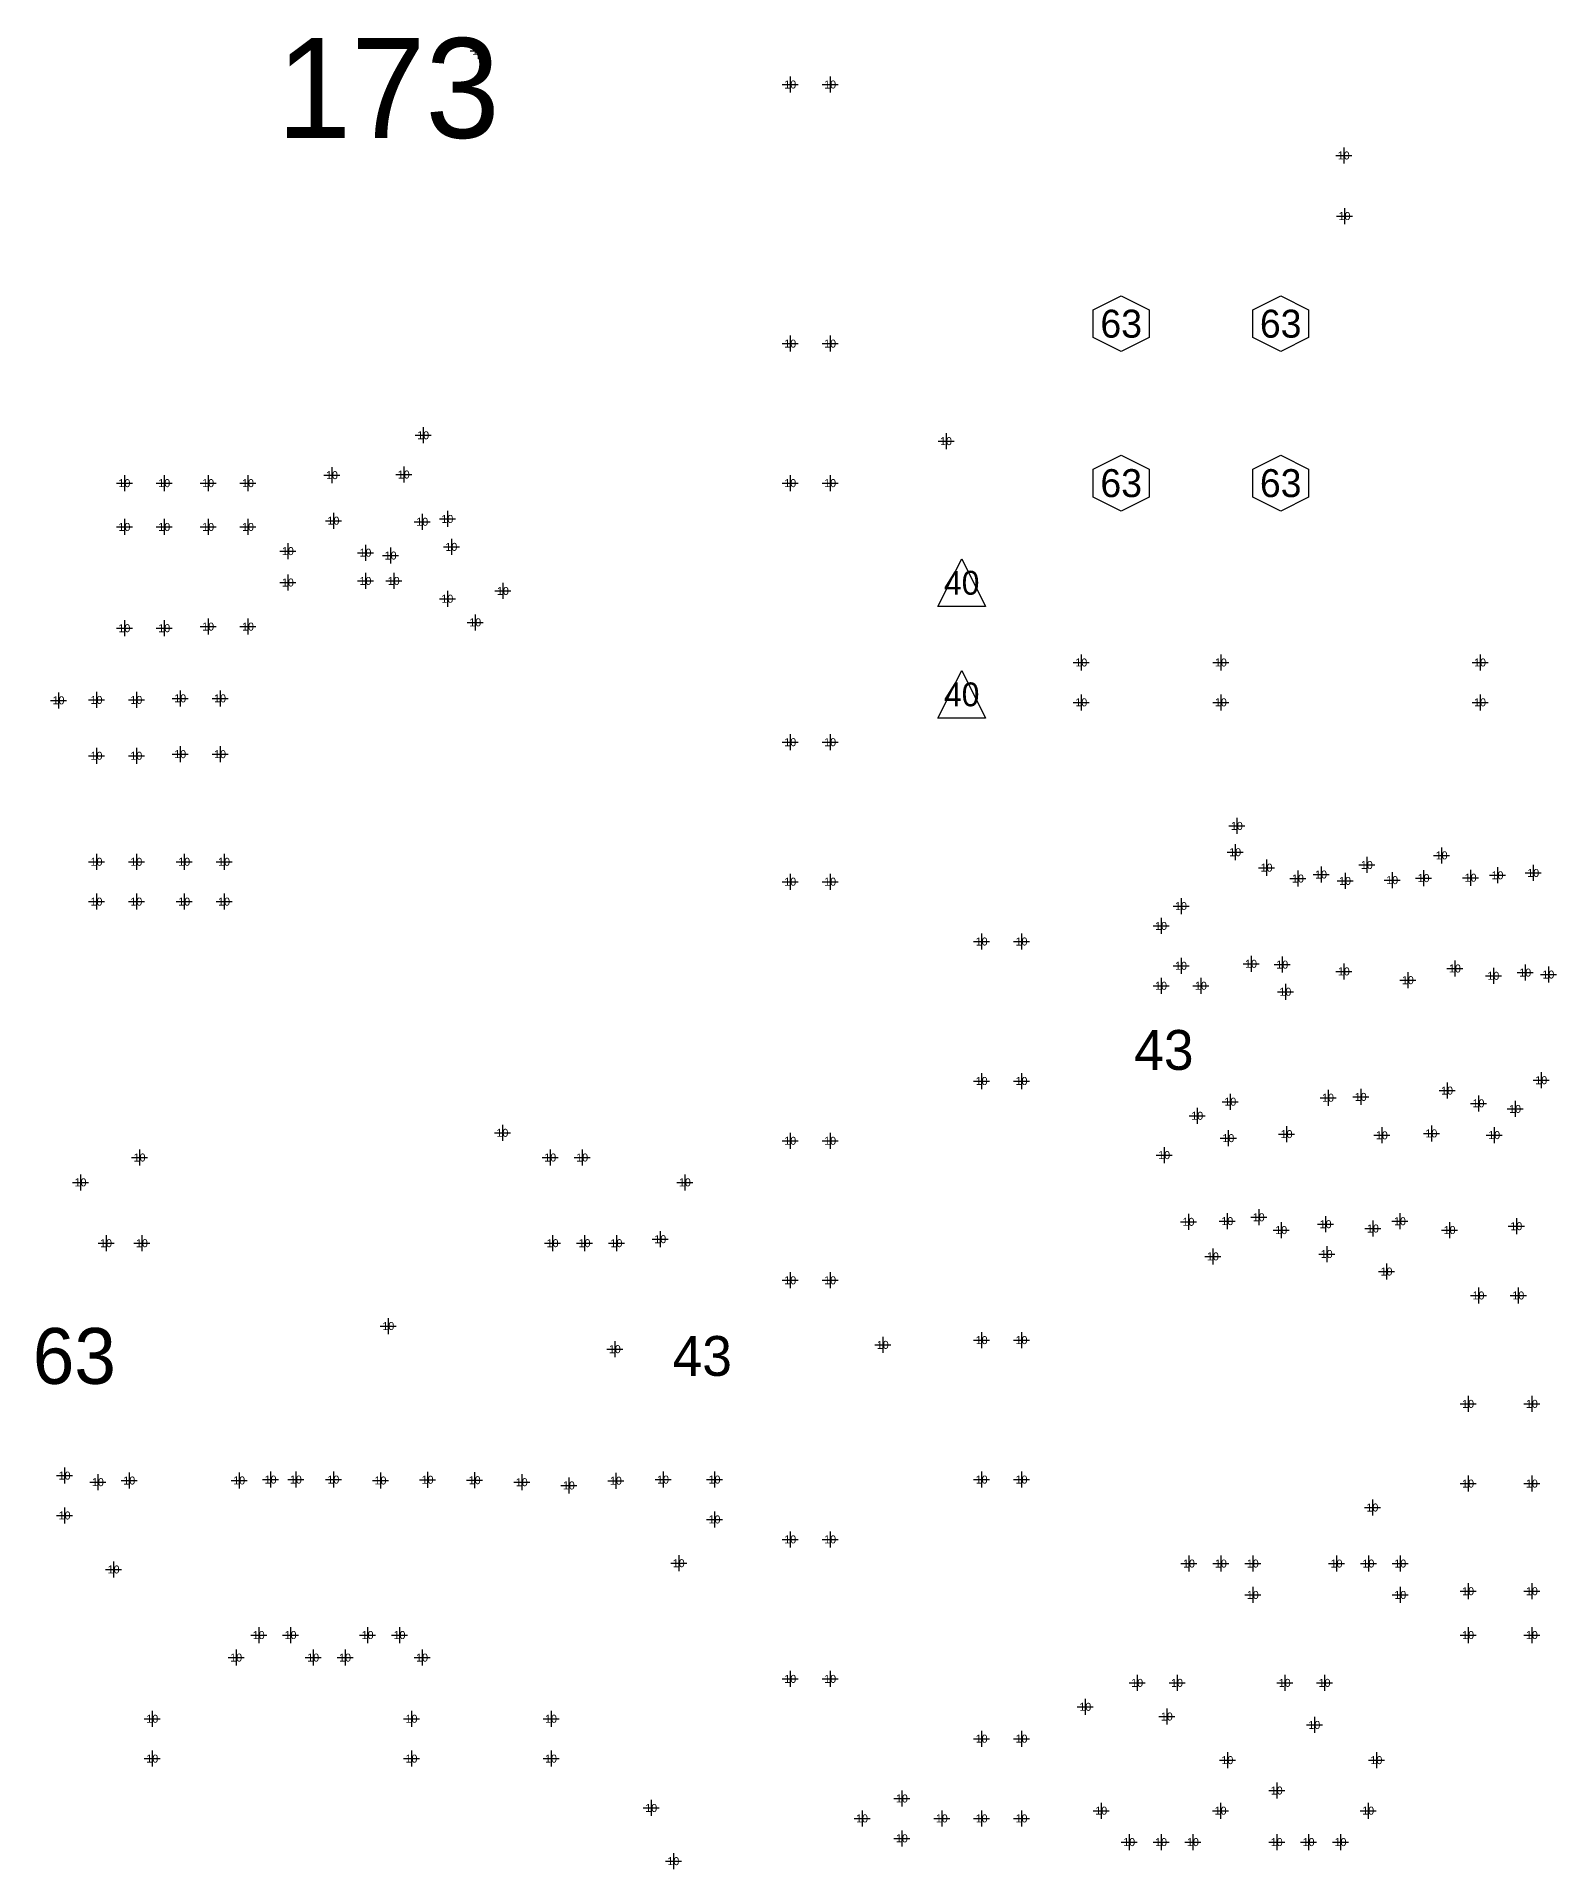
# Model space of a CAD drawing. Extents: x -13164 to 30582, y -10288 to 18382.
# Drawn here: x 1216 to 3115, y 8397 to 10691 of the extents above; entities that cross this region are included whole.
import ezdxf
from ezdxf.enums import TextEntityAlignment as Align

# ---------------------------------------------------------------- set-up
doc = ezdxf.new("R2010")
doc.units = 0
doc.layers.add('MA_NCBACKDRILL-18-17', color=30, linetype='CONTINUOUS')
doc.layers.add('MA_NCLEGEND-1-18', color=7, linetype='CONTINUOUS')

# ---------------------------------------------------------------- blocks, each defined once
blk = doc.blocks.new('FIGURE_CROSS')
for points in [[(-0.5, 0), (0.5, 0)], [(0, 0.5), (0, -0.5)]]:
    blk.add_lwpolyline(points)
blk = doc.blocks.new('FIGURE_TRI')
blk.add_lwpolyline([(-0.5, -0.5), (0, 0.5), (0.5, -0.5)], close=True)
blk = doc.blocks.new('FIGURE_HEX')
blk.add_lwpolyline([(-0.5, 0), (-0.25, 0.5), (0.25, 0.5), (0.5, 0), (0.25, -0.5), (-0.25, -0.5)], close=True)

msp = doc.modelspace()

# ---------------------------------------------------------------- block references
at = {"layer": 'MA_NCBACKDRILL-18-17', "xscale": 20.079, "yscale": 20.079}
for p in [(1495.003, 8685.512), (1535.003, 8685.512), (1631.571, 8685.512), (1671.571, 8685.512)]:
    msp.add_blockref('FIGURE_CROSS', p, dxfattribs=at)
at = {"layer": 'MA_NCLEGEND-1-18'}
for name, p, xscale, yscale in [('FIGURE_CROSS', (1770.091, 10672.898), 20.079, 20.079), ('FIGURE_CROSS', (2161.571, 10630.511), 20.079, 20.079), ('FIGURE_CROSS', (2211.571, 10630.511), 20.079, 20.079), ('FIGURE_CROSS', (2855.571, 10541.512), 20.079, 20.079), ('FIGURE_CROSS', (2856.571, 10465.512), 20.079, 20.079), ('FIGURE_CROSS', (2161.571, 10305.511), 20.079, 20.079), ('FIGURE_CROSS', (2211.571, 10305.511), 20.079, 20.079), ('FIGURE_CROSS', (1701.259, 10190.512), 20.079, 20.079), ('FIGURE_CROSS', (2356.882, 10183.201), 20.079, 20.079), ('FIGURE_CROSS', (1326.571, 10130.512), 20.079, 20.079), ('FIGURE_CROSS', (1376.571, 10130.512), 20.079, 20.079), ('FIGURE_CROSS', (1431.571, 10130.512), 20.079, 20.079), ('FIGURE_CROSS', (1481.571, 10130.512), 20.079, 20.079), ('FIGURE_CROSS', (1586.883, 10140.514), 20.079, 20.079), ('FIGURE_CROSS', (1676.882, 10141.302), 20.079, 20.079), ('FIGURE_CROSS', (2161.571, 10130.511), 20.079, 20.079), ('FIGURE_CROSS', (2211.571, 10130.511), 20.079, 20.079), ('FIGURE_CROSS', (1731.571, 10085.512), 20.079, 20.079), ('FIGURE_CROSS', (1326.571, 10075.512), 20.079, 20.079), ('FIGURE_CROSS', (1376.571, 10075.512), 20.079, 20.079), ('FIGURE_CROSS', (1431.571, 10075.512), 20.079, 20.079), ('FIGURE_CROSS', (1481.571, 10075.512), 20.079, 20.079), ('FIGURE_CROSS', (1588.701, 10083.382), 20.079, 20.079), ('FIGURE_CROSS', (1700.071, 10082.012), 20.079, 20.079), ('FIGURE_CROSS', (1531.57, 10045.2), 20.079, 20.079), ('FIGURE_CROSS', (1628.8525, 10043.2305), 20.079, 20.079), ('FIGURE_CROSS', (1660.4273, 10039.6567), 20.079, 20.079), ('FIGURE_CROSS', (1736.571, 10050.512), 20.079, 20.079), ('FIGURE_TRI', (2376.571, 10005.512), 59.839, 59.839), ('FIGURE_CROSS', (1531.57, 10005.822), 20.079, 20.079), ('FIGURE_CROSS', (1628.8525, 10007.7915), 20.079, 20.079), ('FIGURE_CROSS', (1664.2915, 10007.7915), 20.079, 20.079), ('FIGURE_CROSS', (1801.258, 9995.199), 20.079, 20.079), ('FIGURE_CROSS', (1731.571, 9985.512), 20.079, 20.079), ('FIGURE_CROSS', (1326.571, 9948.513), 20.079, 20.079), ('FIGURE_CROSS', (1376.571, 9948.513), 20.079, 20.079), ('FIGURE_CROSS', (1431.571, 9950.513), 20.079, 20.079), ('FIGURE_CROSS', (1481.571, 9950.513), 20.079, 20.079), ('FIGURE_CROSS', (1766.571, 9955.822), 20.079, 20.079), ('FIGURE_CROSS', (2526.57, 9905.512), 20.079, 20.079), ('FIGURE_CROSS', (2701.57, 9905.512), 20.079, 20.079), ('FIGURE_CROSS', (3026.57, 9905.512), 20.079, 20.079), ('FIGURE_TRI', (2376.571, 9865.512), 59.839, 59.839), ('FIGURE_CROSS', (1244, 9858), 20.079, 20.079), ('FIGURE_CROSS', (1291.571, 9858.513), 20.079, 20.079), ('FIGURE_CROSS', (1341.571, 9858.513), 20.079, 20.079), ('FIGURE_CROSS', (1396.571, 9860.513), 20.079, 20.079), ('FIGURE_CROSS', (1446.571, 9860.513), 20.079, 20.079), ('FIGURE_CROSS', (2526.57, 9855.512), 20.079, 20.079), ('FIGURE_CROSS', (2701.57, 9855.512), 20.079, 20.079), ('FIGURE_CROSS', (3026.57, 9855.512), 20.079, 20.079), ('FIGURE_CROSS', (1291.571, 9788.513), 20.079, 20.079), ('FIGURE_CROSS', (1341.571, 9788.513), 20.079, 20.079), ('FIGURE_CROSS', (1396.571, 9790.513), 20.079, 20.079), ('FIGURE_CROSS', (1446.571, 9790.513), 20.079, 20.079), ('FIGURE_CROSS', (2161.571, 9805.511), 20.079, 20.079), ('FIGURE_CROSS', (2211.571, 9805.511), 20.079, 20.079), ('FIGURE_CROSS', (2721.571, 9700.512), 20.079, 20.079), ('FIGURE_CROSS', (1291.571, 9655.513), 20.079, 20.079), ('FIGURE_CROSS', (1341.571, 9655.513), 20.079, 20.079), ('FIGURE_CROSS', (1401.571, 9655.513), 20.079, 20.079), ('FIGURE_CROSS', (1451.571, 9655.513), 20.079, 20.079), ('FIGURE_CROSS', (2719.477, 9667.497), 20.079, 20.079), ('FIGURE_CROSS', (2884.571, 9651.512), 20.079, 20.079), ('FIGURE_CROSS', (2978.417, 9663.557), 20.079, 20.079), ('FIGURE_CROSS', (2161.571, 9630.511), 20.079, 20.079), ('FIGURE_CROSS', (2211.571, 9630.511), 20.079, 20.079), ('FIGURE_CROSS', (2758.847, 9648.127), 20.079, 20.079), ('FIGURE_CROSS', (2798.217, 9634.496), 20.079, 20.079), ('FIGURE_CROSS', (2827.191, 9639.553), 20.079, 20.079), ('FIGURE_CROSS', (2857.272, 9631.496), 20.079, 20.079), ('FIGURE_CROSS', (2916.328, 9632.496), 20.079, 20.079), ('FIGURE_CROSS', (2955.698, 9635.039), 20.079, 20.079), ('FIGURE_CROSS', (3014.753, 9635.496), 20.079, 20.079), ('FIGURE_CROSS', (3048.417, 9638.557), 20.079, 20.079), ('FIGURE_CROSS', (3093.241, 9641.496), 20.079, 20.079), ('FIGURE_CROSS', (1291.571, 9605.513), 20.079, 20.079), ('FIGURE_CROSS', (1341.571, 9605.513), 20.079, 20.079), ('FIGURE_CROSS', (1401.571, 9605.513), 20.079, 20.079), ('FIGURE_CROSS', (1451.571, 9605.513), 20.079, 20.079), ('FIGURE_CROSS', (2651.572, 9600), 20.079, 20.079), ('FIGURE_CROSS', (2626.572, 9575), 20.079, 20.079), ('FIGURE_CROSS', (2401.571, 9555.511), 20.079, 20.079), ('FIGURE_CROSS', (2451.571, 9555.511), 20.079, 20.079), ('FIGURE_CROSS', (2651.572, 9525), 20.079, 20.079), ('FIGURE_CROSS', (2739.417, 9527.557), 20.079, 20.079), ('FIGURE_CROSS', (2778.532, 9526.496), 20.079, 20.079), ('FIGURE_CROSS', (2855.741, 9517.996), 20.079, 20.079), ('FIGURE_CROSS', (2995.068, 9521.669), 20.079, 20.079), ('FIGURE_CROSS', (3043.241, 9512.496), 20.079, 20.079), ('FIGURE_CROSS', (3083.241, 9516.496), 20.079, 20.079), ('FIGURE_CROSS', (3112.241, 9514.084), 20.079, 20.079), ('FIGURE_CROSS', (2626.572, 9500), 20.079, 20.079), ('FIGURE_CROSS', (2676.572, 9500), 20.079, 20.079), ('FIGURE_CROSS', (2782.467, 9492.496), 20.079, 20.079), ('FIGURE_CROSS', (2936.013, 9506.976), 20.079, 20.079), ('FIGURE_CROSS', (2401.571, 9380.511), 20.079, 20.079), ('FIGURE_CROSS', (2451.571, 9380.511), 20.079, 20.079), ('FIGURE_CROSS', (3103.335, 9381.496), 20.079, 20.079), ('FIGURE_CROSS', (2713.417, 9354.557), 20.079, 20.079), ('FIGURE_CROSS', (2835.917, 9359.551), 20.079, 20.079), ('FIGURE_CROSS', (2876.917, 9360.551), 20.079, 20.079), ('FIGURE_CROSS', (2985.225, 9368.496), 20.079, 20.079), ('FIGURE_CROSS', (3024.595, 9352.496), 20.079, 20.079), ('FIGURE_CROSS', (2671.917, 9336.881), 20.079, 20.079), ('FIGURE_CROSS', (3070.471, 9345.412), 20.079, 20.079), ('FIGURE_CROSS', (1800.595, 9315.512), 20.079, 20.079), ('FIGURE_CROSS', (2161.571, 9305.511), 20.079, 20.079), ('FIGURE_CROSS', (2211.571, 9305.511), 20.079, 20.079), ('FIGURE_CROSS', (2710.917, 9308.881), 20.079, 20.079), ('FIGURE_CROSS', (2783.917, 9313.881), 20.079, 20.079), ('FIGURE_CROSS', (2903.417, 9312.381), 20.079, 20.079), ('FIGURE_CROSS', (2965.54, 9314.795), 20.079, 20.079), ('FIGURE_CROSS', (3044.28, 9312.694), 20.079, 20.079), ('FIGURE_CROSS', (1345.595, 9284.536), 20.079, 20.079), ('FIGURE_CROSS', (1860.595, 9284.536), 20.079, 20.079), ('FIGURE_CROSS', (1900.593, 9284.534), 20.079, 20.079), ('FIGURE_CROSS', (2630.417, 9287.557), 20.079, 20.079), ('FIGURE_CROSS', (1271.571, 9253.366), 20.079, 20.079), ('FIGURE_CROSS', (2029.425, 9253.366), 20.079, 20.079), ('FIGURE_CROSS', (2660.917, 9203.881), 20.079, 20.079), ('FIGURE_CROSS', (2709.635, 9204.775), 20.079, 20.079), ('FIGURE_CROSS', (2749.005, 9209.579), 20.079, 20.079), ('FIGURE_CROSS', (2777.241, 9193.496), 20.079, 20.079), ('FIGURE_CROSS', (2832.917, 9200.881), 20.079, 20.079), ('FIGURE_CROSS', (2892.241, 9195.496), 20.079, 20.079), ('FIGURE_CROSS', (2926.17, 9204.628), 20.079, 20.079), ('FIGURE_CROSS', (2988.417, 9193.557), 20.079, 20.079), ('FIGURE_CROSS', (3072.071, 9198.412), 20.079, 20.079), ('FIGURE_CROSS', (1303.583, 9177.096), 20.079, 20.079), ('FIGURE_CROSS', (1348.583, 9177.096), 20.079, 20.079), ('FIGURE_CROSS', (1863.583, 9177.096), 20.079, 20.079), ('FIGURE_CROSS', (1903.583, 9177.096), 20.079, 20.079), ('FIGURE_CROSS', (1943.583, 9177.095), 20.079, 20.079), ('FIGURE_CROSS', (1998.583, 9182.095), 20.079, 20.079), ('FIGURE_CROSS', (2691.571, 9160.512), 20.079, 20.079), ('FIGURE_CROSS', (2834.241, 9163.496), 20.079, 20.079), ('FIGURE_CROSS', (2161.571, 9130.511), 20.079, 20.079), ('FIGURE_CROSS', (2211.571, 9130.511), 20.079, 20.079), ('FIGURE_CROSS', (2909.241, 9141.496), 20.079, 20.079), ('FIGURE_CROSS', (3024.571, 9111.512), 20.079, 20.079), ('FIGURE_CROSS', (3074.571, 9111.512), 20.079, 20.079), ('FIGURE_CROSS', (1657.532, 9073.146), 20.079, 20.079), ('FIGURE_CROSS', (2401.571, 9055.511), 20.079, 20.079), ('FIGURE_CROSS', (2451.571, 9055.511), 20.079, 20.079), ('FIGURE_CROSS', (1941.571, 9044.107), 20.079, 20.079), ('FIGURE_CROSS', (2277.571, 9049.512), 20.079, 20.079), ('FIGURE_CROSS', (3011.571, 8975.513), 20.079, 20.079), ('FIGURE_CROSS', (3091.571, 8975.513), 20.079, 20.079), ('FIGURE_CROSS', (1251.571, 8885.512), 20.079, 20.079), ('FIGURE_CROSS', (1293.363, 8877.304), 20.079, 20.079), ('FIGURE_CROSS', (1332.733, 8879.35), 20.079, 20.079), ('FIGURE_CROSS', (1470.52, 8879.461), 20.079, 20.079), ('FIGURE_CROSS', (1509.89, 8880.512), 20.079, 20.079), ('FIGURE_CROSS', (1541.571, 8880.512), 20.079, 20.079), ('FIGURE_CROSS', (1588.63, 8880.512), 20.079, 20.079), ('FIGURE_CROSS', (1647.693, 8879.39), 20.079, 20.079), ('FIGURE_CROSS', (1706.741, 8880.342), 20.079, 20.079), ('FIGURE_CROSS', (1765.804, 8879.745), 20.079, 20.079), ('FIGURE_CROSS', (1824.851, 8877.232), 20.079, 20.079), ('FIGURE_CROSS', (1883.914, 8873.169), 20.079, 20.079), ('FIGURE_CROSS', (1942.961, 8879.122), 20.079, 20.079), ('FIGURE_CROSS', (2002.02, 8880.512), 20.079, 20.079), ('FIGURE_CROSS', (2066.571, 8880.512), 20.079, 20.079), ('FIGURE_CROSS', (2401.571, 8880.511), 20.079, 20.079), ('FIGURE_CROSS', (2451.571, 8880.511), 20.079, 20.079), ('FIGURE_CROSS', (3011.571, 8875.513), 20.079, 20.079), ('FIGURE_CROSS', (3091.571, 8875.513), 20.079, 20.079), ('FIGURE_CROSS', (2891.571, 8845.512), 20.079, 20.079), ('FIGURE_CROSS', (1251.571, 8835.512), 20.079, 20.079), ('FIGURE_CROSS', (2066.571, 8830.512), 20.079, 20.079), ('FIGURE_CROSS', (2161.571, 8805.511), 20.079, 20.079), ('FIGURE_CROSS', (2211.571, 8805.511), 20.079, 20.079), ('FIGURE_CROSS', (1313.044, 8767.8002), 20.079, 20.079), ('FIGURE_CROSS', (2021.701, 8775.642), 20.079, 20.079), ('FIGURE_CROSS', (2661.57, 8775.202), 20.079, 20.079), ('FIGURE_CROSS', (2701.573, 8775.202), 20.079, 20.079), ('FIGURE_CROSS', (2741.569, 8775.201), 20.079, 20.079), ('FIGURE_CROSS', (2846.57, 8775.202), 20.079, 20.079), ('FIGURE_CROSS', (2886.573, 8775.202), 20.079, 20.079), ('FIGURE_CROSS', (2926.571, 8775.201), 20.079, 20.079), ('FIGURE_CROSS', (2741.569, 8735.823), 20.079, 20.079), ('FIGURE_CROSS', (2926.571, 8735.823), 20.079, 20.079), ('FIGURE_CROSS', (3011.571, 8740.513), 20.079, 20.079), ('FIGURE_CROSS', (3091.571, 8740.513), 20.079, 20.079), ('FIGURE_CROSS', (1495.003, 8685.512), 20.079, 20.079), ('FIGURE_CROSS', (1535.003, 8685.512), 20.079, 20.079), ('FIGURE_CROSS', (1631.571, 8685.512), 20.079, 20.079), ('FIGURE_CROSS', (1671.571, 8685.512), 20.079, 20.079), ('FIGURE_CROSS', (3011.571, 8685.513), 20.079, 20.079), ('FIGURE_CROSS', (3091.571, 8685.513), 20.079, 20.079), ('FIGURE_CROSS', (1466.718, 8657.229), 20.079, 20.079), ('FIGURE_CROSS', (1563.286, 8657.229), 20.079, 20.079), ('FIGURE_CROSS', (1603.286, 8657.229), 20.079, 20.079), ('FIGURE_CROSS', (1699.854, 8657.229), 20.079, 20.079), ('FIGURE_CROSS', (2161.571, 8630.511), 20.079, 20.079), ('FIGURE_CROSS', (2211.571, 8630.511), 20.079, 20.079), ('FIGURE_CROSS', (2596.571, 8625.512), 20.079, 20.079), ('FIGURE_CROSS', (2646.571, 8625.512), 20.079, 20.079), ('FIGURE_CROSS', (2781.571, 8625.512), 20.079, 20.079), ('FIGURE_CROSS', (2831.571, 8625.512), 20.079, 20.079), ('FIGURE_CROSS', (2531.571, 8595.512), 20.079, 20.079), ('FIGURE_CROSS', (1361.57, 8580.512), 20.079, 20.079), ('FIGURE_CROSS', (1686.57, 8580.512), 20.079, 20.079), ('FIGURE_CROSS', (1861.57, 8580.512), 20.079, 20.079), ('FIGURE_CROSS', (2633.772, 8583.311), 20.079, 20.079), ('FIGURE_CROSS', (2818.772, 8572.713), 20.079, 20.079), ('FIGURE_CROSS', (2401.571, 8555.511), 20.079, 20.079), ('FIGURE_CROSS', (2451.571, 8555.511), 20.079, 20.079), ('FIGURE_CROSS', (1361.57, 8530.512), 20.079, 20.079), ('FIGURE_CROSS', (1686.57, 8530.512), 20.079, 20.079), ('FIGURE_CROSS', (1861.57, 8530.512), 20.079, 20.079), ('FIGURE_CROSS', (2709.721, 8528.662), 20.079, 20.079), ('FIGURE_CROSS', (2896.571, 8528.662), 20.079, 20.079), ('FIGURE_CROSS', (2301.571, 8480.513), 20.079, 20.079), ('FIGURE_CROSS', (2771.571, 8490.512), 20.079, 20.079), ('FIGURE_CROSS', (1987.249, 8468.585), 20.079, 20.079), ('FIGURE_CROSS', (2251.571, 8455.513), 20.079, 20.079), ('FIGURE_CROSS', (2351.571, 8455.513), 20.079, 20.079), ('FIGURE_CROSS', (2401.571, 8455.511), 20.079, 20.079), ('FIGURE_CROSS', (2451.571, 8455.511), 20.079, 20.079), ('FIGURE_CROSS', (2551.571, 8465.201), 20.079, 20.079), ('FIGURE_CROSS', (2701.26, 8465.201), 20.079, 20.079), ('FIGURE_CROSS', (2886.26, 8465.201), 20.079, 20.079), ('FIGURE_CROSS', (2301.571, 8430.513), 20.079, 20.079), ('FIGURE_CROSS', (2586.573, 8425.823), 20.079, 20.079), ('FIGURE_CROSS', (2626.571, 8425.823), 20.079, 20.079), ('FIGURE_CROSS', (2666.572, 8425.823), 20.079, 20.079), ('FIGURE_CROSS', (2771.573, 8425.823), 20.079, 20.079), ('FIGURE_CROSS', (2811.571, 8425.823), 20.079, 20.079), ('FIGURE_CROSS', (2851.572, 8425.823), 20.079, 20.079), ('FIGURE_CROSS', (2014.962, 8401.896), 20.079, 20.079)]:
    msp.add_blockref(name, p, dxfattribs=dict(at, xscale=xscale, yscale=yscale))
at = {"layer": 'MA_NCLEGEND-1-18', "xscale": 70.079, "yscale": 70.079, "rotation": 90}
for p in [(2576.571, 10330.512), (2776.571, 10330.512), (2576.571, 10130.512), (2776.571, 10130.512)]:
    msp.add_blockref('FIGURE_HEX', p, dxfattribs=at)

# ---------------------------------------------------------------- texts
at = {"layer": 'MA_NCBACKDRILL-18-17'}
for p in [(1495.003, 8685.512), (1535.003, 8685.512), (1631.571, 8685.512), (1671.571, 8685.512)]:
    msp.add_text('10', height=10.0395, dxfattribs=at).set_placement(p, align=Align.MIDDLE_CENTER)
at = {"layer": 'MA_NCLEGEND-1-18'}
for s, height, p in [('173', 125.201, (1657.532, 10626.189)), ('10', 10.0395, (1770.091, 10672.898)), ('10', 10.0395, (2161.571, 10630.511)), ('10', 10.0395, (2211.571, 10630.511)), ('10', 10.0395, (2855.571, 10541.512)), ('10', 10.0395, (2856.571, 10465.512)), ('63', 35.0395, (2576.571, 10330.512)), ('63', 35.0395, (2776.571, 10330.512)), ('10', 10.0395, (2161.571, 10305.511)), ('10', 10.0395, (2211.571, 10305.511)), ('10', 10.0395, (1701.259, 10190.512)), ('10', 10.0395, (2356.882, 10183.201)), ('10', 10.0395, (1586.883, 10140.514)), ('10', 10.0395, (1676.882, 10141.302)), ('63', 35.0395, (2576.571, 10130.512)), ('63', 35.0395, (2776.571, 10130.512)), ('10', 10.0395, (1326.571, 10130.512)), ('10', 10.0395, (1376.571, 10130.512)), ('10', 10.0395, (1431.571, 10130.512)), ('10', 10.0395, (1481.571, 10130.512)), ('10', 10.0395, (2161.571, 10130.511)), ('10', 10.0395, (2211.571, 10130.511)), ('10', 10.0395, (1326.571, 10075.512)), ('10', 10.0395, (1376.571, 10075.512)), ('10', 10.0395, (1431.571, 10075.512)), ('10', 10.0395, (1481.571, 10075.512)), ('10', 10.0395, (1588.701, 10083.382)), ('10', 10.0395, (1700.071, 10082.012)), ('10', 10.0395, (1731.571, 10085.512)), ('10', 10.0395, (1531.57, 10045.2)), ('10', 10.0395, (1628.8525, 10043.2305)), ('10', 10.0395, (1736.571, 10050.512)), ('10', 10.0395, (1660.4273, 10039.6567)), ('10', 10.0395, (1531.57, 10005.822)), ('10', 10.0395, (1628.8525, 10007.7915)), ('10', 10.0395, (1664.2915, 10007.7915)), ('40', 29.9195, (2376.571, 10005.512)), ('10', 10.0395, (1731.571, 9985.512)), ('10', 10.0395, (1801.258, 9995.199)), ('10', 10.0395, (1766.571, 9955.822)), ('10', 10.0395, (1326.571, 9948.513)), ('10', 10.0395, (1376.571, 9948.513)), ('10', 10.0395, (1431.571, 9950.513)), ('10', 10.0395, (1481.571, 9950.513)), ('10', 10.0395, (2526.57, 9905.512)), ('10', 10.0395, (2701.57, 9905.512)), ('10', 10.0395, (3026.57, 9905.512)), ('10', 10.0395, (1396.571, 9860.513)), ('10', 10.0395, (1446.571, 9860.513)), ('40', 29.9195, (2376.571, 9865.512)), ('10', 10.0395, (1244, 9858)), ('10', 10.0395, (1291.571, 9858.513)), ('10', 10.0395, (1341.571, 9858.513)), ('10', 10.0395, (2526.57, 9855.512)), ('10', 10.0395, (2701.57, 9855.512)), ('10', 10.0395, (3026.57, 9855.512)), ('10', 10.0395, (2161.571, 9805.511)), ('10', 10.0395, (2211.571, 9805.511)), ('10', 10.0395, (1291.571, 9788.513)), ('10', 10.0395, (1341.571, 9788.513)), ('10', 10.0395, (1396.571, 9790.513)), ('10', 10.0395, (1446.571, 9790.513)), ('10', 10.0395, (2721.571, 9700.512)), ('10', 10.0395, (1291.571, 9655.513)), ('10', 10.0395, (1341.571, 9655.513)), ('10', 10.0395, (1401.571, 9655.513)), ('10', 10.0395, (1451.571, 9655.513)), ('10', 10.0395, (2719.477, 9667.497)), ('10', 10.0395, (2978.417, 9663.557)), ('10', 10.0395, (2161.571, 9630.511)), ('10', 10.0395, (2211.571, 9630.511)), ('10', 10.0395, (2758.847, 9648.127)), ('10', 10.0395, (2798.217, 9634.496)), ('10', 10.0395, (2827.191, 9639.553)), ('10', 10.0395, (2857.272, 9631.496)), ('10', 10.0395, (2884.571, 9651.512)), ('10', 10.0395, (2916.328, 9632.496)), ('10', 10.0395, (2955.698, 9635.039)), ('10', 10.0395, (3014.753, 9635.496)), ('10', 10.0395, (3048.417, 9638.557)), ('10', 10.0395, (3093.241, 9641.496)), ('10', 10.0395, (1291.571, 9605.513)), ('10', 10.0395, (1341.571, 9605.513)), ('10', 10.0395, (1401.571, 9605.513)), ('10', 10.0395, (1451.571, 9605.513)), ('10', 10.0395, (2651.572, 9600)), ('10', 10.0395, (2626.572, 9575)), ('10', 10.0395, (2401.571, 9555.511)), ('10', 10.0395, (2451.571, 9555.511)), ('10', 10.0395, (2651.572, 9525)), ('10', 10.0395, (2739.417, 9527.557)), ('10', 10.0395, (2778.532, 9526.496)), ('10', 10.0395, (2855.741, 9517.996)), ('10', 10.0395, (2995.068, 9521.669)), ('10', 10.0395, (3083.241, 9516.496)), ('10', 10.0395, (2626.572, 9500)), ('10', 10.0395, (2676.572, 9500)), ('10', 10.0395, (2782.467, 9492.496)), ('10', 10.0395, (2936.013, 9506.976)), ('10', 10.0395, (3043.241, 9512.496)), ('10', 10.0395, (3112.241, 9514.084)), ('43', 50, (2630.11, 9419.492)), ('10', 10.0395, (2401.571, 9380.511)), ('10', 10.0395, (2451.571, 9380.511)), ('10', 10.0395, (3103.335, 9381.496)), ('10', 10.0395, (2835.917, 9359.551)), ('10', 10.0395, (2876.917, 9360.551)), ('10', 10.0395, (2985.225, 9368.496)), ('10', 10.0395, (2671.917, 9336.881)), ('10', 10.0395, (2713.417, 9354.557)), ('10', 10.0395, (3024.595, 9352.496)), ('10', 10.0395, (3070.471, 9345.412)), ('10', 10.0395, (1800.595, 9315.512)), ('10', 10.0395, (2783.917, 9313.881)), ('10', 10.0395, (2903.417, 9312.381)), ('10', 10.0395, (2965.54, 9314.795)), ('10', 10.0395, (3044.28, 9312.694)), ('10', 10.0395, (2161.571, 9305.511)), ('10', 10.0395, (2211.571, 9305.511)), ('10', 10.0395, (2630.417, 9287.557)), ('10', 10.0395, (2710.917, 9308.881)), ('10', 10.0395, (1345.595, 9284.536)), ('10', 10.0395, (1860.595, 9284.536)), ('10', 10.0395, (1900.593, 9284.534)), ('10', 10.0395, (1271.571, 9253.366)), ('10', 10.0395, (2029.425, 9253.366)), ('10', 10.0395, (2660.917, 9203.881)), ('10', 10.0395, (2709.635, 9204.775)), ('10', 10.0395, (2749.005, 9209.579)), ('10', 10.0395, (2832.917, 9200.881)), ('10', 10.0395, (2892.241, 9195.496)), ('10', 10.0395, (2926.17, 9204.628)), ('10', 10.0395, (3072.071, 9198.412)), ('10', 10.0395, (1303.583, 9177.096)), ('10', 10.0395, (1348.583, 9177.096)), ('10', 10.0395, (1863.583, 9177.096)), ('10', 10.0395, (1903.583, 9177.096)), ('10', 10.0395, (1943.583, 9177.095)), ('10', 10.0395, (1998.583, 9182.095)), ('10', 10.0395, (2777.241, 9193.496)), ('10', 10.0395, (2988.417, 9193.557)), ('10', 10.0395, (2691.571, 9160.512)), ('10', 10.0395, (2834.241, 9163.496)), ('10', 10.0395, (2161.571, 9130.511)), ('10', 10.0395, (2211.571, 9130.511)), ('10', 10.0395, (2909.241, 9141.496)), ('10', 10.0395, (3024.571, 9111.512)), ('10', 10.0395, (3074.571, 9111.512)), ('63', 70.079, (1263.831, 9035.634)), ('10', 10.0395, (1657.532, 9073.146)), ('10', 10.0395, (1941.571, 9044.107)), ('43', 50, (2051.233, 9035.634)), ('10', 10.0395, (2277.571, 9049.512)), ('10', 10.0395, (2401.571, 9055.511)), ('10', 10.0395, (2451.571, 9055.511)), ('10', 10.0395, (3011.571, 8975.513)), ('10', 10.0395, (3091.571, 8975.513)), ('10', 10.0395, (1251.571, 8885.512)), ('10', 10.0395, (1293.363, 8877.304)), ('10', 10.0395, (1332.733, 8879.35)), ('10', 10.0395, (1470.52, 8879.461)), ('10', 10.0395, (1509.89, 8880.512)), ('10', 10.0395, (1541.571, 8880.512)), ('10', 10.0395, (1588.63, 8880.512)), ('10', 10.0395, (1647.693, 8879.39)), ('10', 10.0395, (1706.741, 8880.342)), ('10', 10.0395, (1765.804, 8879.745)), ('10', 10.0395, (1824.851, 8877.232)), ('10', 10.0395, (1883.914, 8873.169)), ('10', 10.0395, (1942.961, 8879.122)), ('10', 10.0395, (2002.02, 8880.512)), ('10', 10.0395, (2066.571, 8880.512)), ('10', 10.0395, (2401.571, 8880.511)), ('10', 10.0395, (2451.571, 8880.511)), ('10', 10.0395, (3011.571, 8875.513)), ('10', 10.0395, (3091.571, 8875.513)), ('10', 10.0395, (1251.571, 8835.512)), ('10', 10.0395, (2066.571, 8830.512)), ('10', 10.0395, (2891.571, 8845.512)), ('10', 10.0395, (2161.571, 8805.511)), ('10', 10.0395, (2211.571, 8805.511)), ('10', 10.0395, (1313.044, 8767.8002)), ('10', 10.0395, (2021.701, 8775.642)), ('10', 10.0395, (2661.57, 8775.202)), ('10', 10.0395, (2701.573, 8775.202)), ('10', 10.0395, (2741.569, 8775.201)), ('10', 10.0395, (2846.57, 8775.202)), ('10', 10.0395, (2886.573, 8775.202)), ('10', 10.0395, (2926.571, 8775.201)), ('10', 10.0395, (2741.569, 8735.823)), ('10', 10.0395, (2926.571, 8735.823)), ('10', 10.0395, (3011.571, 8740.513)), ('10', 10.0395, (3091.571, 8740.513)), ('10', 10.0395, (1495.003, 8685.512)), ('10', 10.0395, (1535.003, 8685.512)), ('10', 10.0395, (1631.571, 8685.512)), ('10', 10.0395, (1671.571, 8685.512)), ('10', 10.0395, (3011.571, 8685.513)), ('10', 10.0395, (3091.571, 8685.513)), ('10', 10.0395, (1466.718, 8657.229)), ('10', 10.0395, (1563.286, 8657.229)), ('10', 10.0395, (1603.286, 8657.229)), ('10', 10.0395, (1699.854, 8657.229)), ('10', 10.0395, (2161.571, 8630.511)), ('10', 10.0395, (2211.571, 8630.511)), ('10', 10.0395, (2596.571, 8625.512)), ('10', 10.0395, (2646.571, 8625.512)), ('10', 10.0395, (2781.571, 8625.512)), ('10', 10.0395, (2831.571, 8625.512)), ('10', 10.0395, (1361.57, 8580.512)), ('10', 10.0395, (1686.57, 8580.512)), ('10', 10.0395, (1861.57, 8580.512)), ('10', 10.0395, (2531.571, 8595.512)), ('10', 10.0395, (2633.772, 8583.311)), ('10', 10.0395, (2401.571, 8555.511)), ('10', 10.0395, (2451.571, 8555.511)), ('10', 10.0395, (2818.772, 8572.713)), ('10', 10.0395, (1361.57, 8530.512)), ('10', 10.0395, (1686.57, 8530.512)), ('10', 10.0395, (1861.57, 8530.512)), ('10', 10.0395, (2709.721, 8528.662)), ('10', 10.0395, (2896.571, 8528.662)), ('10', 10.0395, (2771.571, 8490.512)), ('10', 10.0395, (1987.249, 8468.585)), ('10', 10.0395, (2301.571, 8480.513)), ('10', 10.0395, (2551.571, 8465.201)), ('10', 10.0395, (2701.26, 8465.201)), ('10', 10.0395, (2886.26, 8465.201)), ('10', 10.0395, (2251.571, 8455.513)), ('10', 10.0395, (2351.571, 8455.513)), ('10', 10.0395, (2401.571, 8455.511)), ('10', 10.0395, (2451.571, 8455.511)), ('10', 10.0395, (2301.571, 8430.513)), ('10', 10.0395, (2586.573, 8425.823)), ('10', 10.0395, (2626.571, 8425.823)), ('10', 10.0395, (2666.572, 8425.823)), ('10', 10.0395, (2771.573, 8425.823)), ('10', 10.0395, (2811.571, 8425.823)), ('10', 10.0395, (2851.572, 8425.823)), ('10', 10.0395, (2014.962, 8401.896))]:
    msp.add_text(s, height=height, dxfattribs=at).set_placement(p, align=Align.MIDDLE_CENTER)

doc.saveas('drawing.dxf')
